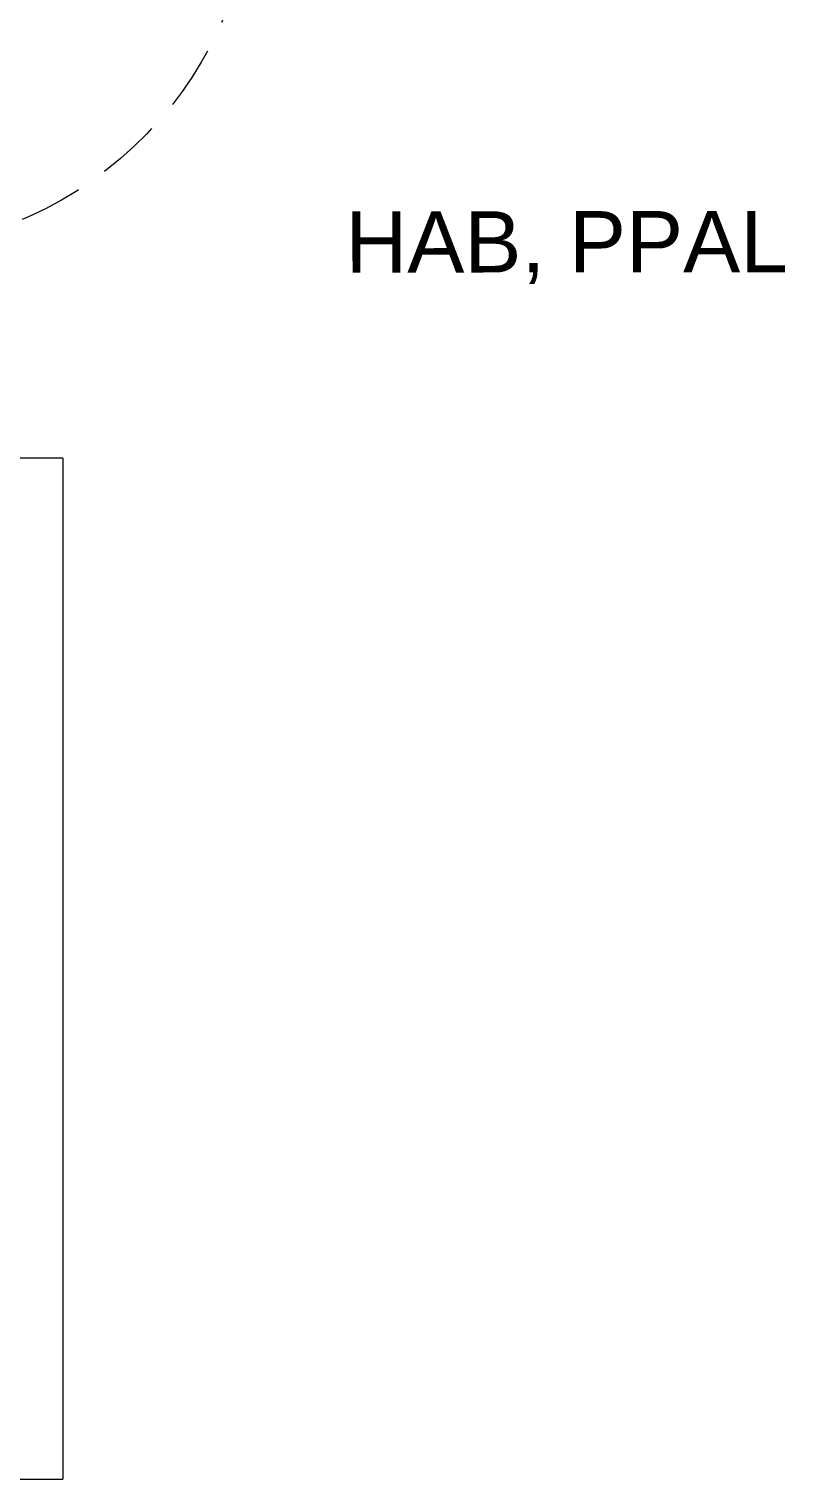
# Model space of a CAD drawing. Extents: x -454308 to 890911, y -14103 to 1343694.
# Drawn here: x 205695 to 205739.4, y 658836.8 to 658922.1 of the extents above; entities that cross this region are included whole.
import ezdxf

# ---------------------------------------------------------------- set-up
doc = ezdxf.new("R2010")
doc.units = 0
doc.header["$MEASUREMENT"] = 0
doc.linetypes.add('HIDDEN2', pattern=[0.1875, 0.125, -0.0625])
for name, color, linetype, lineweight in [('Mobiliario', 7, 'Continuous', 9), ('PUERTAS', 7, 'Continuous', 20), ('TEXTO', 7, 'Continuous', 15)]:
    doc.layers.add(name, color=color, linetype=linetype, lineweight=lineweight)
doc.styles.add('ARIAL', font='arial.ttf')

# ---------------------------------------------------------------- blocks, each defined once
blk = doc.blocks.new('Plt-Pta-080-izq-x15')
at = {"layer": 'PUERTAS'}
for p, q in [((-0.775, 0.7496), (-0.775, 0)), ((-0.75, 0.7496), (-0.775, 0.7496)), ((-0.75, 0.7496), (-0.75, 0)), ((-0.775, 0), (-0.8, 0)), ((-0.775, 0), (-0.775, -0.025)), ((-0.75, 0), (-0.775, 0)), ((-0.025, 0), (-0.025, -0.025)), ((0, 0), (-0.025, 0)), ((-0.75, -0.025), (-0.775, -0.025)), ((-0.75, -0.025), (-0.775, -0.15)), ((-0.025, -0.025), (-0.05, -0.025)), ((-0.05, -0.025), (-0.025, -0.15)), ((-0.775, -0.15), (-0.8, -0.15)), ((0, -0.15), (-0.025, -0.15))]:
    blk.add_line(p, q, dxfattribs=at)
at = {"layer": 'PUERTAS', "linetype": 'HIDDEN2'}
blk.add_arc((-0.775, 0), 0.75, 0, 88.0898, dxfattribs=at)
blk = doc.blocks.new('Tv')
at = {"layer": 'Mobiliario'}
for p, q in [((-0.0395, 0.2018), (0.0691, 0.2018)), ((-0.2102, 0.0518), (-0.0748, 0.1871)), ((0.1045, 0.1871), (0.2398, 0.0518)), ((-0.2815, 0.145), (-0.0021, 0.032)), ((-0.1602, 0.1018), (0.1898, 0.1018)), ((-0.0021, 0.032), (0.4031, 0.1002)), ((-0.2102, 0.0518), (-0.2102, -0.0982)), ((0.2398, 0.0518), (0.2398, -0.0982)), ((-0.2102, -0.0732), (0.2398, -0.0732)), ((-0.2102, -0.0982), (0.2398, -0.0982))]:
    blk.add_line(p, q, dxfattribs=at)
for centre, radius, start, end in [((-0.0395, 0.1518), 0.05, 90, 135), ((0.0691, 0.1518), 0.05, 45, 90), ((0.0148, 1.152), 1.2661, 260.9135, 279.0865)]:
    blk.add_arc(centre, radius, start, end, dxfattribs=at)
blk = doc.blocks.new('Plt-Tv02')
at = {"xscale": 1.5, "yscale": 0.8499999999999943}
blk.add_blockref('Tv', (0.007, -0.0329), dxfattribs=at)
blk = doc.blocks.new('A$C05C5043A')
at = {"layer": 'Mobiliario'}
for p, q in [((0, 0.4), (0, 0)), ((2, 0), (2, 0.4))]:
    blk.add_line(p, q, dxfattribs=at)
blk.add_lwpolyline([(0, 0.4), (2, 0.4)], dxfattribs=at)
at = {"linetype": 'Continuous', "xscale": 0.7999999999999415, "yscale": 0.7999999999999415, "zscale": 0.7999999999999415, "rotation": 180.1315445105209}
blk.add_blockref('Plt-Tv02', (1, 0.2109), dxfattribs=at)

msp = doc.modelspace()

# ---------------------------------------------------------------- block references
at = {"linetype": 'Continuous', "yscale": 29.99999999534339, "zscale": 29.99999999534339}
for name, p, xscale, rotation in [('Plt-Pta-080-izq-x15', (205708.965, 658931.537), -29.99999999534339, 180), ('A$C05C5043A', (205684.965, 658896.817), 29.99999999534339, 270)]:
    msp.add_blockref(name, p, dxfattribs=dict(at, xscale=xscale, rotation=rotation))

# ---------------------------------------------------------------- texts
at = {"layer": 'TEXTO', "style": 'ARIAL'}
msp.add_text('HAB, PPAL', height=3.6, rotation=0.05754, dxfattribs=at).set_placement((205713.565, 658907.733))

doc.saveas('drawing.dxf')
